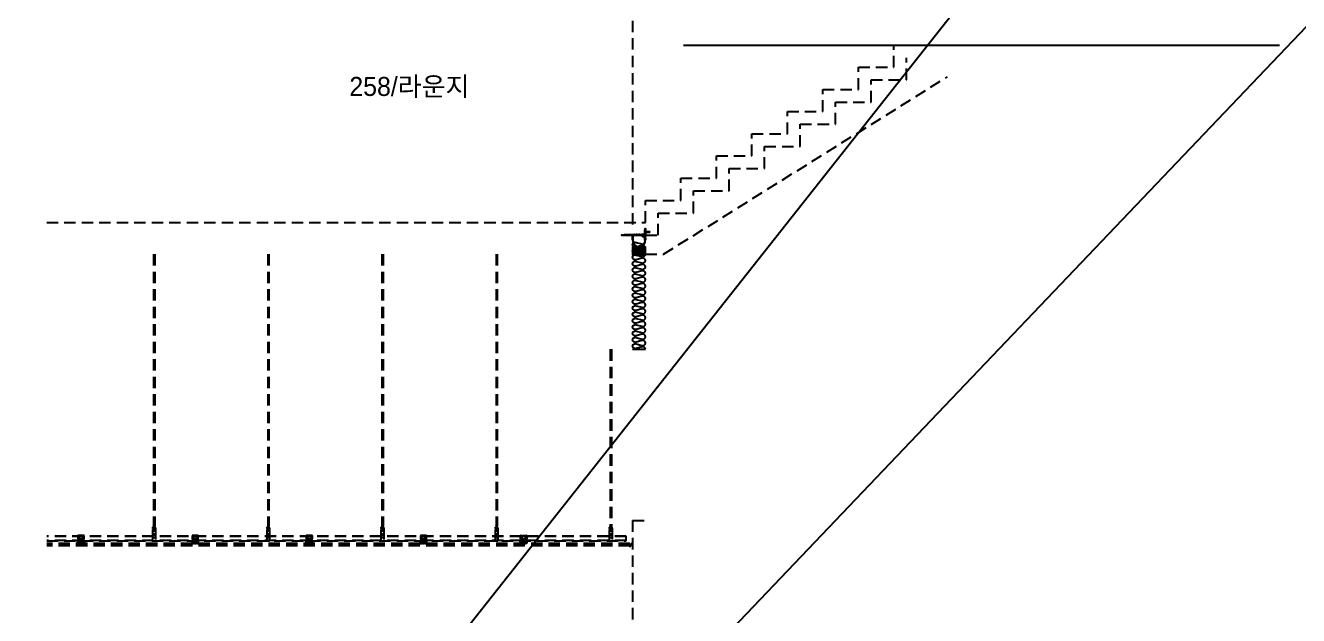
# Model space of a CAD drawing. Header units: millimetres. Extents: x -75040 to 92617, y -36837 to 48530.
# Drawn here: x -1487 to 8550, y 4250 to 8905 of the extents above; entities that cross this region are included whole.
import ezdxf
from ezdxf.enums import TextEntityAlignment as Align

# ---------------------------------------------------------------- set-up
doc = ezdxf.new("R2010")
doc.units = ezdxf.units.MM
doc.header["$LTSCALE"] = 60
doc.linetypes.add('HID', pattern=[2.3, 1.5, -0.8])
doc.linetypes.add('HIDDEN', pattern=[2, 1, -1])
doc.layers.add('#체크사항0208', color=20, linetype='Continuous', plot=False)
doc.layers.add('NOPLOT-TEXT', color=11, linetype='Continuous', plot=False)
for name, color, linetype in [('A-ELE-6', 6, 'Continuous'), ('A-ETC', 7, 'Continuous'), ('A-FIN', 6, 'Continuous'), ('A-HAT-MATL', 8, 'Continuous'), ('SYMB', 7, 'Continuous'), ('인테리어', 253, 'HIDDEN')]:
    doc.layers.add(name, color=color, linetype=linetype)
doc.styles.add('Gtx', font='')
doc.styles.get('Gtx').set_extended_font_data('Dotum')

# ---------------------------------------------------------------- blocks, each defined once
blk = doc.blocks.new('MAJ')
at = {"layer": 'SYMB', "color": 8}
for p, q in [((8, 0), (0, 0)), ((2, -3), (0, 0)), ((4, -1), (4, 0)), ((4, -1), (4, 0)), ((6, -3), (8, 0)), ((2, -3), (2, -38)), ((2, -3), (6, -3)), ((2, -4), (4, -3)), ((2, -4), (2, -4)), ((2, -7), (6, -4)), ((2, -7), (2, -7)), ((2, -9), (6, -7)), ((2, -9), (2, -9)), ((2, -12), (6, -9)), ((2, -14), (6, -12)), ((2, -12), (2, -12)), ((2, -14), (2, -14)), ((2, -17), (6, -14)), ((2, -17), (2, -17)), ((2, -19), (6, -17)), ((2, -19), (2, -19)), ((2, -22), (6, -19)), ((2, -22), (2, -22)), ((2, -24), (6, -22)), ((2, -24), (2, -24)), ((2, -27), (6, -24)), ((2, -29), (6, -27)), ((2, -27), (2, -27)), ((2, -32), (6, -29)), ((2, -29), (2, -29)), ((2, -34), (6, -32)), ((2, -32), (2, -32)), ((2, -34), (2, -34)), ((2, -37), (6, -34)), ((2, -37), (2, -37)), ((2, -38), (4, -40)), ((3, -39), (6, -37)), ((4, -1), (4, -1)), ((4, -40), (6, -38)), ((6, -3), (6, -38)), ((6, -4), (6, -4)), ((6, -7), (6, -7)), ((6, -9), (6, -9)), ((6, -12), (6, -12)), ((6, -14), (6, -14)), ((6, -17), (6, -17)), ((6, -19), (6, -19)), ((6, -22), (6, -22)), ((6, -24), (6, -24)), ((6, -27), (6, -27)), ((6, -29), (6, -29)), ((6, -32), (6, -32)), ((6, -34), (6, -34)), ((6, -37), (6, -37))]:
    blk.add_line(p, q, dxfattribs=at)
blk = doc.blocks.new('EJ-1')
at = {"layer": 'A-ETC'}
h = blk.add_hatch(dxfattribs=at)
h.set_pattern_fill('ANSI37', color=1, scale=40, style=0)
h.set_pattern_definition([(45, (55694.5753, 2117.911), (-3.5355339, 3.5355339), []), (135, (55694.5753, 2117.911), (-3.5355339, -3.5355339), [])])
h.paths.add_polyline_path([(100, -154), (100, -94), (0, -94), (0, -154)])
at = {"layer": 'A-ETC', "color": 4}
for p, q in [((0, -39), (0, -7)), ((0, -7), (3, -14)), ((1, -39), (0, -39)), ((1, -16), (2, -16)), ((1, -37), (1, -16)), ((2, -37), (2, -16)), ((3, -39), (2, -39)), ((3, -39), (3, -14)), ((100, -7), (97, -14)), ((97, -39), (97, -14)), ((97, -39), (98, -39)), ((98, -17), (100, -14)), ((98, -37), (98, -16)), ((99, -16), (98, -16)), ((99, -37), (99, -16)), ((99, -39), (100, -39)), ((100, -39), (100, -7)), ((100, -23), (100, -37))]:
    blk.add_line(p, q, dxfattribs=at)
at = {"layer": 'A-ETC', "color": 7, "lineweight": -3}
blk.add_lwpolyline([(11, 4, 0.414214), (10, 4), (10, 4), (9, 4, 0.414214), (9, 4), (8, 4), (8, 4, 0.414214), (7, 4), (7, 4), (6, 4, 0.414214), (6, 4), (5, 4), (5, 4, 0.414214), (4, 4), (4, 4), (3, 4, 0.414214), (3, 4), (2, 4), (2, 4, 0.414214), (1, 4), (1, 4), (0, 4, 0.414214), (0, 4), (-1, 4), (-1, 4, 0.414214), (-2, 4), (-2, 4), (-3, 4, 0.414214), (-3, 4), (-4, 4), (-4, 4, 0.414214), (-5, 4), (-5, 4), (-6, 4, 0.414214), (-6, 4), (-7, 4), (-7, 4, 0.414214), (-8, 4), (-8, 4), (-9, 4, 0.414214), (-9, 4), (-10, 4), (-10, 4, 0.414214), (-11, 4), (-11, 4), (-12, 4, 0.414214), (-12, 4), (-13, 4), (-13, 4, 0.414214), (-14, 4), (-14, 4), (-15, 4, 0.414214), (-15, 4), (-16, 4), (-16, 4, 0.414214), (-17, 4), (-17, 4), (-18, 4, 0.414214), (-18, 4), (-19, 4), (-19, 4, 0.414214), (-20, 4), (-20, 4), (-21, 4, 0.414214), (-21, 4), (-22, 4), (-22, 4, 0.414214), (-23, 4), (-23, 4), (-24, 4, 0.414214), (-24, 4), (-25, 4), (-25, 4, 0.414214), (-26, 4), (-26, 4), (-27, 4, 0.414214), (-27, 4), (-28, 4), (-28, 4, 0.414214), (-29, 4), (-29, 4), (-30, 4, 0.414214), (-30, 4), (-31, 4), (-31, 4, 0.414214), (-32, 4), (-32, 4), (-33, 4, 0.414214), (-33, 4), (-34, 4), (-34, 4, 0.414214), (-35, 4), (-35, 4), (-36, 4, 0.414214), (-36, 4), (-37, 4), (-37, 4, 0.414214), (-38, 4), (-38, 4), (-39, 4, 0.414214), (-39, 4), (-40, 4), (-40, 4, 0.414214), (-41, 4), (-41, 3), (-42, 4, 0.414214), (-42, 4), (-43, 3), (-43, 4, 0.414214), (-44, 4), (-44, 3), (-45, 4, 0.414214), (-45, 4), (-46, 3), (-46, 4, 0.414214), (-47, 4), (-47, 3), (-48, 4, 0.414214), (-48, 4), (-49, 3), (-49, 4, 0.414214), (-50, 4), (-50, 3), (-51, 4, 0.414214), (-51, 4), (-52, 3), (-52, 4, 0.414214), (-53, 4), (-53, 3), (-54, 4, 0.414214), (-54, 4), (-55, 3), (-55, 4, 0.414214), (-56, 4), (-56, 3), (-57, 4, 0.414214), (-57, 4), (-58, 3), (-58, 4, 0.414214), (-59, 4), (-59, 3), (-60, 4, 0.414214), (-60, 4), (-61, 3), (-61, 4, 0.414214), (-62, 4), (-62, 3), (-63, 4, 0.414214), (-63, 4), (-64, 3), (-64, 4, 0.414214), (-65, 4), (-65, 3), (-66, 4, 0.414214), (-66, 4), (-67, 3), (-88, 1, 0.980427), (-88, 0), (83, 0, -0.636366), (84, -2, 4.716513), (87, 0, -0.425308), (87, 0), (87, 4, 0.416522), (87, 5), (86, 5), (86, 5, 0.414214), (85, 5), (85, 5), (84, 5, 0.414214), (84, 5), (83, 5), (83, 5, 0.414214), (82, 5), (82, 5), (81, 5, 0.414214), (81, 5), (80, 5), (80, 5, 0.414214), (79, 5), (79, 5), (78, 5, 0.414214), (78, 5), (77, 5), (77, 5, 0.414214), (76, 5), (76, 5), (75, 5, 0.414214), (75, 5), (74, 5), (74, 5, 0.414214), (73, 5), (73, 4), (72, 5, 0.414214), (72, 5), (71, 4), (71, 5, 0.414214), (70, 5), (70, 4), (69, 5, 0.414214), (69, 5), (68, 4), (68, 5, 0.414214), (67, 5), (67, 4), (66, 5, 0.414214), (66, 5), (65, 4), (65, 5, 0.414214), (64, 5), (64, 4), (63, 5, 0.414214), (63, 5), (62, 4), (62, 5, 0.414214), (61, 5), (61, 4), (60, 5, 0.414214), (60, 5), (59, 4), (59, 5, 0.414214), (58, 5), (58, 4), (57, 5, 0.414214), (57, 5), (56, 4), (56, 5, 0.414214), (55, 5), (55, 4), (54, 5, 0.414214), (54, 5), (53, 4), (53, 5, 0.414214), (52, 5), (52, 4), (51, 5, 0.414214), (51, 5), (50, 4), (50, 5, 0.414214), (49, 5), (49, 4), (48, 5, 0.414214), (48, 5), (47, 4), (47, 5, 0.414214), (46, 5), (46, 4), (45, 5, 0.414214), (45, 5), (44, 4), (44, 5, 0.414214), (43, 5), (43, 4), (42, 5, 0.414214), (42, 5), (41, 4), (41, 5, 0.414214), (40, 5), (40, 4), (39, 5, 0.414214), (39, 5), (38, 4), (38, 5, 0.414214), (37, 5), (37, 4), (36, 5, 0.414214), (36, 5), (35, 4), (35, 5, 0.414214), (34, 5), (34, 4), (33, 5, 0.414214), (33, 5), (32, 4), (32, 5, 0.414214), (31, 5), (31, 4), (30, 5, 0.414214), (30, 5), (29, 4), (29, 5, 0.414214), (28, 5), (28, 4), (27, 5, 0.414214), (27, 5), (26, 4), (26, 5, 0.414214), (25, 5), (25, 4), (24, 5, 0.414214), (24, 5), (23, 4), (23, 5, 0.414214), (22, 5), (22, 4), (21, 5, 0.414214), (21, 5), (20, 4), (20, 5, 0.414214), (19, 5), (19, 4), (18, 5, 0.414214), (18, 5), (17, 4), (17, 5, 0.414214), (16, 5), (16, 4), (15, 5, 0.414214), (15, 5), (14, 4), (14, 5, 0.414214), (13, 5), (13, 4), (12, 5, 0.414214), (12, 5), (11, 4)], format="xyb", close=True, dxfattribs=at)
at = {"layer": 'A-ETC', "color": 7}
blk.add_lwpolyline([(100, 53), (100, 0, 0.414214), (98, -2), (98, -5, -1.043094), (77, -4, -0.306526), (77, -4), (83, -2, -0.679013), (83, -3, 3.305036), (88, 0, -0.378643), (88, 0), (88, 4), (97, 4), (97, 26), (98, 27), (97, 27), (97, 37), (99, 53, -0.956504), (100, 53)], format="xyb", dxfattribs=at)
at = {"layer": 'A-ETC', "color": 1}
blk.add_lwpolyline([(100, -154), (100, -94), (0, -94), (0, -154), (100, -154)], dxfattribs=at)
at = {"layer": 'A-ETC', "color": 4}
for radius, start, end in [(49.2, 174.3019, 5.6981), (48.3, 174.0958, 5.9042)]:
    blk.add_arc((50, -42), radius, start, end, dxfattribs=at)
at = {"layer": 'A-ETC', "color": 7, "rotation": 90}
blk.add_blockref('MAJ', (97, 23), dxfattribs=at)

msp = doc.modelspace()

# ---------------------------------------------------------------- linework, layer by layer
at = {"layer": '#체크사항0208'}
msp.add_lwpolyline([(14319.1, 14886.8), (-8188.8, -8731.3), (11032.7, 15595.5)], dxfattribs=at)
at = {"layer": 'A-ELE-6', "linetype": 'HID'}
for p, q in [((3543, 7100), (5783, 8500)), ((3400, 7250), (3500, 7250)), ((3400, 7100), (3543, 7100))]:
    msp.add_line(p, q, dxfattribs=at)
for points in [[(3400, 7350), (3400, 7525), (3680, 7525), (3680, 7700), (3960, 7700), (3960, 7875), (4240, 7875), (4240, 8050), (4520, 8050), (4520, 8225), (4800, 8225), (4800, 8400), (5080, 8400), (5080.5, 8575), (5360, 8575), (5360, 8750)], [(3500, 7250), (3500, 7425), (3780, 7425), (3780, 7600), (4060, 7600), (4060, 7775), (4340, 7775), (4340, 7950), (4620, 7950), (4620, 8125), (4900, 8125), (4900, 8300), (5179.7, 8300), (5180.2, 8475), (5460, 8475), (5460, 8650)]]:
    msp.add_lwpolyline(points, dxfattribs=at)
at = {"layer": 'A-FIN'}
for p, q in [((3700, 8750), (8400, 8750)), ((3350, 6350), (3400, 6350))]:
    msp.add_line(p, q, dxfattribs=at)
at = {"layer": 'A-HAT-MATL'}
msp.add_line((3300, 6350), (3400, 6350), dxfattribs=at)
msp.add_lwpolyline([(3400, 6350, 0.5248557), (3372.9, 6368.7), (3327.1, 6356.3, -1.4491979), (3327.1, 6393.7), (3372.9, 6381.3, 0.5248557), (3400, 6400, 0.5248557), (3372.9, 6418.7), (3327.1, 6406.3, -1.4491979), (3327.1, 6443.7), (3372.9, 6431.3, 0.5248557), (3400, 6450, 0.5248557), (3372.9, 6468.7), (3327.1, 6456.3, -1.4491979), (3327.1, 6493.7), (3372.9, 6481.3, 0.5248557), (3400, 6500, 0.5248557), (3372.9, 6518.7), (3327.1, 6506.3, -1.4491979), (3327.1, 6543.7), (3372.9, 6531.3, 0.5248557), (3400, 6550, 0.5248557), (3372.9, 6568.7), (3327.1, 6556.3, -1.4491979), (3327.1, 6593.7), (3372.9, 6581.3, 0.5248557), (3400, 6600, 0.5248557), (3372.9, 6618.7), (3327.1, 6606.3, -1.4491979), (3327.1, 6643.7), (3372.9, 6631.3, 0.5248557), (3400, 6650, 0.5248557), (3372.9, 6668.7), (3327.1, 6656.3, -1.4491979), (3327.1, 6693.7), (3372.9, 6681.3, 0.5248557), (3400, 6700, 0.5248557), (3372.9, 6718.7), (3327.1, 6706.3, -1.4491979), (3327.1, 6743.7), (3372.9, 6731.3, 0.5248557), (3400, 6750, 0.5248557), (3372.9, 6768.7), (3327.1, 6756.3, -1.4491979), (3327.1, 6793.7), (3372.9, 6781.3, 0.5248557), (3400, 6800, 0.5248557), (3372.9, 6818.7), (3327.1, 6806.3, -1.4491979), (3327.1, 6843.7), (3372.9, 6831.3, 0.5248557), (3400, 6850, 0.5248557), (3372.9, 6868.7), (3327.1, 6856.3, -1.4491979), (3327.1, 6893.7), (3372.9, 6881.3, 0.5248557), (3400, 6900, 0.5248557), (3372.9, 6918.7), (3327.1, 6906.3, -1.4491979), (3327.1, 6943.7), (3372.9, 6931.3, 0.5248557), (3400, 6950, 0.5248557), (3372.9, 6968.7), (3327.1, 6956.3, -1.4491979), (3327.1, 6993.7), (3372.9, 6981.3, 0.5248557), (3400, 7000, 0.5248557), (3372.9, 7018.7), (3327.1, 7006.3, -1.4491979), (3327.1, 7043.7), (3372.9, 7031.3, 0.5248557), (3400, 7050, 0.5248557), (3372.9, 7068.7), (3327.1, 7056.3, -1.4491979), (3327.1, 7093.7), (3372.9, 7081.3, 0.5248557), (3400, 7100, 0.5248557), (3372.9, 7118.7), (3327.1, 7106.3, -1.4491979), (3327.1, 7143.7), (3372.9, 7131.3, 0.5248557), (3400, 7150, 0.5248557), (3372.9, 7168.7), (3327.1, 7156.3, -1.4491979), (3327.1, 7193.7), (3372.9, 7181.3, 0.4563565), (3399.5, 7195.6)], format="xyb", dxfattribs=at)
at = {"layer": '인테리어', "linetype": 'HID'}
for p, q in [((3300, 11150), (3300, 7330)), ((-1320, 7350), (3400, 7350)), ((-477, 7100), (-477, 4958.7)), ((-468, 7100), (-468, 4960.5)), ((423, 7100), (423, 4958.7)), ((432, 7100), (432, 4960.5)), ((1323, 7100), (1323, 4958.7)), ((1332, 7100), (1332, 4960.5)), ((2223, 7100), (2223, 4958.7)), ((2232, 7100), (2232, 4960.5)), ((3123, 6350), (3123, 4958.7)), ((3132, 6350), (3132, 4960.5)), ((-482.5, 4941.3), (-482.5, 4947.5)), ((-482.5, 4931.3), (-482.5, 4937.5)), ((-465, 4948.4), (-480, 4948.4)), ((-480, 4930.4), (-477.5, 4930.4)), ((-477.7, 4957.5), (-466.8, 4959.7)), ((-477.7, 4957.5), (-477, 4958.7)), ((-477.7, 4955.5), (-466.8, 4957.7)), ((-477.7, 4957.5), (-477, 4956.7)), ((-477.7, 4955.5), (-477, 4956.7)), ((-477.7, 4953.5), (-466.8, 4955.6)), ((-477.7, 4955.5), (-477, 4954.6)), ((-477.7, 4953.5), (-477, 4954.6)), ((-477.7, 4951.4), (-466.8, 4953.6)), ((-477.7, 4953.5), (-477, 4952.6)), ((-477.7, 4951.4), (-477, 4952.6)), ((-477.7, 4949.4), (-466.8, 4951.6)), ((-477.7, 4951.4), (-477, 4950.5)), ((-477.7, 4949.4), (-477, 4950.5)), ((-477.7, 4949.4), (-477, 4948.5)), ((-477.7, 4929), (-470.8, 4930.4)), ((-477.7, 4929), (-477, 4930.2)), ((-477.7, 4926.9), (-466.8, 4929.1)), ((-477.7, 4929), (-477, 4928.1)), ((-477.7, 4926.9), (-477, 4928.1)), ((-477.7, 4924.9), (-466.8, 4927.1)), ((-477.7, 4926.9), (-477, 4926.1)), ((-477.7, 4924.9), (-477, 4926.1)), ((-477.7, 4922.9), (-466.8, 4925)), ((-477.7, 4924.9), (-477, 4924)), ((-477.7, 4922.9), (-477, 4924)), ((-477.7, 4920.8), (-466.8, 4923)), ((-477.7, 4922.9), (-477, 4922)), ((-477.7, 4920.8), (-477, 4922)), ((-477.7, 4918.8), (-466.8, 4921)), ((-477.7, 4920.8), (-477, 4920)), ((-477.7, 4918.8), (-477, 4920)), ((-477.7, 4918.8), (-477, 4917.9)), ((-477.5, 4941.2), (-477.5, 4947.5)), ((-477.5, 4931.2), (-477.5, 4937.5)), ((-477.5, 4930.4), (-467.5, 4930.4)), ((-477.2, 4930.4), (-477, 4930.2)), ((-477, 4958.7), (-468, 4960.5)), ((-477, 4958.7), (-468, 4960.5)), ((-477, 4956.7), (-468, 4958.5)), ((-477, 4956.7), (-468, 4958.5)), ((-477, 4954.6), (-468, 4956.4)), ((-477, 4954.6), (-468, 4956.4)), ((-477, 4952.6), (-468, 4954.4)), ((-477, 4952.6), (-468, 4954.4)), ((-477, 4950.5), (-468, 4952.3)), ((-477, 4950.5), (-468, 4952.3)), ((-477, 4948.5), (-468, 4950.3)), ((-477, 4948.5), (-468, 4950.3)), ((-477, 4930.2), (-475.9, 4930.4)), ((-477, 4930.2), (-475.9, 4930.4)), ((-477, 4928.1), (-468, 4929.9)), ((-477, 4928.1), (-468, 4929.9)), ((-477, 4926.1), (-468, 4927.9)), ((-477, 4926.1), (-468, 4927.9)), ((-477, 4924), (-468, 4925.8)), ((-477, 4924), (-468, 4925.8)), ((-477, 4922), (-468, 4923.8)), ((-477, 4922), (-468, 4923.8)), ((-477, 4920), (-468, 4921.8)), ((-477, 4920), (-468, 4921.8)), ((-477, 4917.9), (-468, 4919.7)), ((-477, 4917.9), (-468, 4919.7)), ((-472.5, 4948.4), (-466.8, 4949.5)), ((-468, 4960.5), (-466.8, 4959.7)), ((-468, 4958.5), (-466.8, 4959.7)), ((-468, 4958.5), (-466.8, 4957.7)), ((-468, 4956.4), (-466.8, 4957.7)), ((-468, 4956.4), (-466.8, 4955.6)), ((-468, 4954.4), (-466.8, 4955.6)), ((-468, 4954.4), (-466.8, 4953.6)), ((-468, 4952.3), (-466.8, 4953.6)), ((-468, 4952.3), (-466.8, 4951.6)), ((-468, 4950.3), (-466.8, 4951.6)), ((-468, 4950.3), (-466.8, 4949.5)), ((-468, 4929.9), (-467.5, 4930.4)), ((-468, 4929.9), (-466.8, 4929.1)), ((-468, 4927.9), (-466.8, 4929.1)), ((-468, 4927.9), (-466.8, 4927.1)), ((-468, 4925.8), (-466.8, 4927.1)), ((-468, 4925.8), (-466.8, 4925)), ((-468, 4923.8), (-466.8, 4925)), ((-468, 4923.8), (-466.8, 4923)), ((-468, 4921.8), (-466.8, 4923)), ((-468, 4921.8), (-466.8, 4921)), ((-468, 4919.7), (-466.8, 4921)), ((-468, 4919.7), (-468, 4917.9)), ((-467.9, 4948.4), (-466.8, 4949.5)), ((-467.5, 4941.2), (-467.5, 4947.5)), ((-467.5, 4931.2), (-467.5, 4937.5)), ((-467.5, 4930.4), (-465, 4930.4)), ((-462.5, 4941.3), (-462.5, 4947.5)), ((-462.5, 4931.3), (-462.5, 4937.5)), ((417.5, 4941.3), (417.5, 4947.5)), ((417.5, 4931.3), (417.5, 4937.5)), ((435, 4948.4), (420, 4948.4)), ((420, 4930.4), (422.5, 4930.4)), ((422.3, 4957.5), (433.2, 4959.7)), ((422.3, 4957.5), (423, 4958.7)), ((422.3, 4955.5), (433.2, 4957.7)), ((422.3, 4957.5), (423, 4956.7)), ((422.3, 4955.5), (423, 4956.7)), ((422.3, 4953.5), (433.2, 4955.6)), ((422.3, 4955.5), (423, 4954.6)), ((422.3, 4953.5), (423, 4954.6)), ((422.3, 4951.4), (433.2, 4953.6)), ((422.3, 4953.5), (423, 4952.6)), ((422.3, 4951.4), (423, 4952.6)), ((422.3, 4949.4), (433.2, 4951.6)), ((422.3, 4951.4), (423, 4950.5)), ((422.3, 4949.4), (423, 4950.5)), ((422.3, 4949.4), (423, 4948.5)), ((422.3, 4929), (429.2, 4930.4)), ((422.3, 4929), (423, 4930.2)), ((422.3, 4926.9), (433.2, 4929.1)), ((422.3, 4929), (423, 4928.1)), ((422.3, 4926.9), (423, 4928.1)), ((422.3, 4924.9), (433.2, 4927.1)), ((422.3, 4926.9), (423, 4926.1)), ((422.3, 4924.9), (423, 4926.1)), ((422.3, 4922.9), (433.2, 4925)), ((422.3, 4924.9), (423, 4924)), ((422.3, 4922.9), (423, 4924)), ((422.3, 4920.8), (433.2, 4923)), ((422.3, 4922.9), (423, 4922)), ((422.3, 4920.8), (423, 4922)), ((422.3, 4918.8), (433.2, 4921)), ((422.3, 4920.8), (423, 4920)), ((422.3, 4918.8), (423, 4920)), ((422.3, 4918.8), (423, 4917.9)), ((422.5, 4941.2), (422.5, 4947.5)), ((422.5, 4931.2), (422.5, 4937.5)), ((422.5, 4930.4), (432.5, 4930.4)), ((422.8, 4930.4), (423, 4930.2)), ((423, 4958.7), (432, 4960.5)), ((423, 4958.7), (432, 4960.5)), ((423, 4956.7), (432, 4958.5)), ((423, 4956.7), (432, 4958.5)), ((423, 4954.6), (432, 4956.4)), ((423, 4954.6), (432, 4956.4)), ((423, 4952.6), (432, 4954.4)), ((423, 4952.6), (432, 4954.4)), ((423, 4950.5), (432, 4952.3)), ((423, 4950.5), (432, 4952.3)), ((423, 4948.5), (432, 4950.3)), ((423, 4948.5), (432, 4950.3)), ((423, 4930.2), (424.1, 4930.4)), ((423, 4930.2), (424.1, 4930.4)), ((423, 4928.1), (432, 4929.9)), ((423, 4928.1), (432, 4929.9)), ((423, 4926.1), (432, 4927.9)), ((423, 4926.1), (432, 4927.9)), ((423, 4924), (432, 4925.8)), ((423, 4924), (432, 4925.8)), ((423, 4922), (432, 4923.8)), ((423, 4922), (432, 4923.8)), ((423, 4920), (432, 4921.8)), ((423, 4920), (432, 4921.8)), ((423, 4917.9), (432, 4919.7)), ((423, 4917.9), (432, 4919.7)), ((427.5, 4948.4), (433.2, 4949.5)), ((432, 4960.5), (433.2, 4959.7)), ((432, 4958.5), (433.2, 4959.7)), ((432, 4958.5), (433.2, 4957.7)), ((432, 4956.4), (433.2, 4957.7)), ((432, 4956.4), (433.2, 4955.6)), ((432, 4954.4), (433.2, 4955.6)), ((432, 4954.4), (433.2, 4953.6)), ((432, 4952.3), (433.2, 4953.6)), ((432, 4952.3), (433.2, 4951.6)), ((432, 4950.3), (433.2, 4951.6)), ((432, 4950.3), (433.2, 4949.5)), ((432, 4929.9), (432.5, 4930.4)), ((432, 4929.9), (433.2, 4929.1)), ((432, 4927.9), (433.2, 4929.1)), ((432, 4927.9), (433.2, 4927.1)), ((432, 4925.8), (433.2, 4927.1)), ((432, 4925.8), (433.2, 4925)), ((432, 4923.8), (433.2, 4925)), ((432, 4923.8), (433.2, 4923)), ((432, 4921.8), (433.2, 4923)), ((432, 4921.8), (433.2, 4921)), ((432, 4919.7), (433.2, 4921)), ((432, 4919.7), (432, 4917.9)), ((432.1, 4948.4), (433.2, 4949.5)), ((432.5, 4941.2), (432.5, 4947.5)), ((432.5, 4931.2), (432.5, 4937.5)), ((432.5, 4930.4), (435, 4930.4)), ((437.5, 4941.3), (437.5, 4947.5)), ((437.5, 4931.3), (437.5, 4937.5)), ((1317.5, 4941.3), (1317.5, 4947.5)), ((1317.5, 4931.3), (1317.5, 4937.5)), ((1335, 4948.4), (1320, 4948.4)), ((1320, 4930.4), (1322.5, 4930.4)), ((1322.3, 4957.5), (1333.2, 4959.7)), ((1322.3, 4957.5), (1323, 4958.7)), ((1322.3, 4955.5), (1333.2, 4957.7)), ((1322.3, 4957.5), (1323, 4956.7)), ((1322.3, 4955.5), (1323, 4956.7)), ((1322.3, 4953.5), (1333.2, 4955.6)), ((1322.3, 4955.5), (1323, 4954.6)), ((1322.3, 4953.5), (1323, 4954.6)), ((1322.3, 4951.4), (1333.2, 4953.6)), ((1322.3, 4953.5), (1323, 4952.6)), ((1322.3, 4951.4), (1323, 4952.6)), ((1322.3, 4949.4), (1333.2, 4951.6)), ((1322.3, 4951.4), (1323, 4950.5)), ((1322.3, 4949.4), (1323, 4950.5)), ((1322.3, 4949.4), (1323, 4948.5)), ((1322.3, 4929), (1329.2, 4930.4)), ((1322.3, 4929), (1323, 4930.2)), ((1322.3, 4926.9), (1333.2, 4929.1)), ((1322.3, 4929), (1323, 4928.1)), ((1322.3, 4926.9), (1323, 4928.1)), ((1322.3, 4924.9), (1333.2, 4927.1)), ((1322.3, 4926.9), (1323, 4926.1)), ((1322.3, 4924.9), (1323, 4926.1)), ((1322.3, 4922.9), (1333.2, 4925)), ((1322.3, 4924.9), (1323, 4924)), ((1322.3, 4922.9), (1323, 4924)), ((1322.3, 4920.8), (1333.2, 4923)), ((1322.3, 4922.9), (1323, 4922)), ((1322.3, 4920.8), (1323, 4922)), ((1322.3, 4918.8), (1333.2, 4921)), ((1322.3, 4920.8), (1323, 4920)), ((1322.3, 4918.8), (1323, 4920)), ((1322.3, 4918.8), (1323, 4917.9)), ((1322.5, 4941.2), (1322.5, 4947.5)), ((1322.5, 4931.2), (1322.5, 4937.5)), ((1322.5, 4930.4), (1332.5, 4930.4)), ((1322.8, 4930.4), (1323, 4930.2)), ((1323, 4958.7), (1332, 4960.5)), ((1323, 4958.7), (1332, 4960.5)), ((1323, 4956.7), (1332, 4958.5)), ((1323, 4956.7), (1332, 4958.5)), ((1323, 4954.6), (1332, 4956.4)), ((1323, 4954.6), (1332, 4956.4)), ((1323, 4952.6), (1332, 4954.4)), ((1323, 4952.6), (1332, 4954.4)), ((1323, 4950.5), (1332, 4952.3)), ((1323, 4950.5), (1332, 4952.3)), ((1323, 4948.5), (1332, 4950.3)), ((1323, 4948.5), (1332, 4950.3)), ((1323, 4930.2), (1324.1, 4930.4)), ((1323, 4930.2), (1324.1, 4930.4)), ((1323, 4928.1), (1332, 4929.9)), ((1323, 4928.1), (1332, 4929.9)), ((1323, 4926.1), (1332, 4927.9)), ((1323, 4926.1), (1332, 4927.9)), ((1323, 4924), (1332, 4925.8)), ((1323, 4924), (1332, 4925.8)), ((1323, 4922), (1332, 4923.8)), ((1323, 4922), (1332, 4923.8)), ((1323, 4920), (1332, 4921.8)), ((1323, 4920), (1332, 4921.8)), ((1323, 4917.9), (1332, 4919.7)), ((1323, 4917.9), (1332, 4919.7)), ((1327.5, 4948.4), (1333.2, 4949.5)), ((1332, 4960.5), (1333.2, 4959.7)), ((1332, 4958.5), (1333.2, 4959.7)), ((1332, 4958.5), (1333.2, 4957.7)), ((1332, 4956.4), (1333.2, 4957.7)), ((1332, 4956.4), (1333.2, 4955.6)), ((1332, 4954.4), (1333.2, 4955.6)), ((1332, 4954.4), (1333.2, 4953.6)), ((1332, 4952.3), (1333.2, 4953.6)), ((1332, 4952.3), (1333.2, 4951.6)), ((1332, 4950.3), (1333.2, 4951.6)), ((1332, 4950.3), (1333.2, 4949.5)), ((1332, 4929.9), (1332.5, 4930.4)), ((1332, 4929.9), (1333.2, 4929.1)), ((1332, 4927.9), (1333.2, 4929.1)), ((1332, 4927.9), (1333.2, 4927.1)), ((1332, 4925.8), (1333.2, 4927.1)), ((1332, 4925.8), (1333.2, 4925)), ((1332, 4923.8), (1333.2, 4925)), ((1332, 4923.8), (1333.2, 4923)), ((1332, 4921.8), (1333.2, 4923)), ((1332, 4921.8), (1333.2, 4921)), ((1332, 4919.7), (1333.2, 4921)), ((1332, 4919.7), (1332, 4917.9)), ((1332.1, 4948.4), (1333.2, 4949.5)), ((1332.5, 4941.2), (1332.5, 4947.5)), ((1332.5, 4931.2), (1332.5, 4937.5)), ((1332.5, 4930.4), (1335, 4930.4)), ((1337.5, 4941.3), (1337.5, 4947.5)), ((1337.5, 4931.3), (1337.5, 4937.5)), ((2217.5, 4941.3), (2217.5, 4947.5)), ((2217.5, 4931.3), (2217.5, 4937.5)), ((2235, 4948.4), (2220, 4948.4)), ((2220, 4930.4), (2222.5, 4930.4)), ((2222.3, 4957.5), (2233.2, 4959.7)), ((2222.3, 4957.5), (2223, 4958.7)), ((2222.3, 4955.5), (2233.2, 4957.7)), ((2222.3, 4957.5), (2223, 4956.7)), ((2222.3, 4955.5), (2223, 4956.7)), ((2222.3, 4953.5), (2233.2, 4955.6)), ((2222.3, 4955.5), (2223, 4954.6)), ((2222.3, 4953.5), (2223, 4954.6)), ((2222.3, 4951.4), (2233.2, 4953.6)), ((2222.3, 4953.5), (2223, 4952.6)), ((2222.3, 4951.4), (2223, 4952.6)), ((2222.3, 4949.4), (2233.2, 4951.6)), ((2222.3, 4951.4), (2223, 4950.5)), ((2222.3, 4949.4), (2223, 4950.5)), ((2222.3, 4949.4), (2223, 4948.5)), ((2222.3, 4929), (2229.2, 4930.4)), ((2222.3, 4929), (2223, 4930.2)), ((2222.3, 4926.9), (2233.2, 4929.1)), ((2222.3, 4929), (2223, 4928.1)), ((2222.3, 4926.9), (2223, 4928.1)), ((2222.3, 4924.9), (2233.2, 4927.1)), ((2222.3, 4926.9), (2223, 4926.1)), ((2222.3, 4924.9), (2223, 4926.1)), ((2222.3, 4922.9), (2233.2, 4925)), ((2222.3, 4924.9), (2223, 4924)), ((2222.3, 4922.9), (2223, 4924)), ((2222.3, 4920.8), (2233.2, 4923)), ((2222.3, 4922.9), (2223, 4922)), ((2222.3, 4920.8), (2223, 4922)), ((2222.3, 4918.8), (2233.2, 4921)), ((2222.3, 4920.8), (2223, 4920)), ((2222.3, 4918.8), (2223, 4920)), ((2222.3, 4918.8), (2223, 4917.9)), ((2222.5, 4941.2), (2222.5, 4947.5)), ((2222.5, 4931.2), (2222.5, 4937.5)), ((2222.5, 4930.4), (2232.5, 4930.4)), ((2222.8, 4930.4), (2223, 4930.2)), ((2223, 4958.7), (2232, 4960.5)), ((2223, 4958.7), (2232, 4960.5)), ((2223, 4956.7), (2232, 4958.5)), ((2223, 4956.7), (2232, 4958.5)), ((2223, 4954.6), (2232, 4956.4)), ((2223, 4954.6), (2232, 4956.4)), ((2223, 4952.6), (2232, 4954.4)), ((2223, 4952.6), (2232, 4954.4)), ((2223, 4950.5), (2232, 4952.3)), ((2223, 4950.5), (2232, 4952.3)), ((2223, 4948.5), (2232, 4950.3)), ((2223, 4948.5), (2232, 4950.3)), ((2223, 4930.2), (2224.1, 4930.4)), ((2223, 4930.2), (2224.1, 4930.4)), ((2223, 4928.1), (2232, 4929.9)), ((2223, 4928.1), (2232, 4929.9)), ((2223, 4926.1), (2232, 4927.9)), ((2223, 4926.1), (2232, 4927.9)), ((2223, 4924), (2232, 4925.8)), ((2223, 4924), (2232, 4925.8)), ((2223, 4922), (2232, 4923.8)), ((2223, 4922), (2232, 4923.8)), ((2223, 4920), (2232, 4921.8)), ((2223, 4920), (2232, 4921.8)), ((2223, 4917.9), (2232, 4919.7)), ((2223, 4917.9), (2232, 4919.7)), ((2227.5, 4948.4), (2233.2, 4949.5)), ((2232, 4960.5), (2233.2, 4959.7)), ((2232, 4958.5), (2233.2, 4959.7)), ((2232, 4958.5), (2233.2, 4957.7)), ((2232, 4956.4), (2233.2, 4957.7)), ((2232, 4956.4), (2233.2, 4955.6)), ((2232, 4954.4), (2233.2, 4955.6)), ((2232, 4954.4), (2233.2, 4953.6)), ((2232, 4952.3), (2233.2, 4953.6)), ((2232, 4952.3), (2233.2, 4951.6)), ((2232, 4950.3), (2233.2, 4951.6)), ((2232, 4950.3), (2233.2, 4949.5)), ((2232, 4929.9), (2232.5, 4930.4)), ((2232, 4929.9), (2233.2, 4929.1)), ((2232, 4927.9), (2233.2, 4929.1)), ((2232, 4927.9), (2233.2, 4927.1)), ((2232, 4925.8), (2233.2, 4927.1)), ((2232, 4925.8), (2233.2, 4925)), ((2232, 4923.8), (2233.2, 4925)), ((2232, 4923.8), (2233.2, 4923)), ((2232, 4921.8), (2233.2, 4923)), ((2232, 4921.8), (2233.2, 4921)), ((2232, 4919.7), (2233.2, 4921)), ((2232, 4919.7), (2232, 4917.9)), ((2232.1, 4948.4), (2233.2, 4949.5)), ((2232.5, 4941.2), (2232.5, 4947.5)), ((2232.5, 4931.2), (2232.5, 4937.5)), ((2232.5, 4930.4), (2235, 4930.4)), ((2237.5, 4941.3), (2237.5, 4947.5)), ((2237.5, 4931.3), (2237.5, 4937.5)), ((3117.5, 4941.3), (3117.5, 4947.5)), ((3117.5, 4931.3), (3117.5, 4937.5)), ((3135, 4948.4), (3120, 4948.4)), ((3120, 4930.4), (3122.5, 4930.4)), ((3122.3, 4957.5), (3133.2, 4959.7)), ((3122.3, 4957.5), (3123, 4958.7)), ((3122.3, 4955.5), (3133.2, 4957.7)), ((3122.3, 4957.5), (3123, 4956.7)), ((3122.3, 4955.5), (3123, 4956.7)), ((3122.3, 4953.5), (3133.2, 4955.6)), ((3122.3, 4955.5), (3123, 4954.6)), ((3122.3, 4953.5), (3123, 4954.6)), ((3122.3, 4951.4), (3133.2, 4953.6)), ((3122.3, 4953.5), (3123, 4952.6)), ((3122.3, 4951.4), (3123, 4952.6)), ((3122.3, 4949.4), (3133.2, 4951.6)), ((3122.3, 4951.4), (3123, 4950.5)), ((3122.3, 4949.4), (3123, 4950.5)), ((3122.3, 4949.4), (3123, 4948.5)), ((3122.3, 4929), (3129.2, 4930.4)), ((3122.3, 4929), (3123, 4930.2)), ((3122.3, 4926.9), (3133.2, 4929.1)), ((3122.3, 4929), (3123, 4928.1)), ((3122.3, 4926.9), (3123, 4928.1)), ((3122.3, 4924.9), (3133.2, 4927.1)), ((3122.3, 4926.9), (3123, 4926.1)), ((3122.3, 4924.9), (3123, 4926.1)), ((3122.3, 4922.9), (3133.2, 4925)), ((3122.3, 4924.9), (3123, 4924)), ((3122.3, 4922.9), (3123, 4924)), ((3122.3, 4920.8), (3133.2, 4923)), ((3122.3, 4922.9), (3123, 4922)), ((3122.3, 4920.8), (3123, 4922)), ((3122.3, 4918.8), (3133.2, 4921)), ((3122.3, 4920.8), (3123, 4920)), ((3122.3, 4918.8), (3123, 4920)), ((3122.3, 4918.8), (3123, 4917.9)), ((3122.5, 4941.2), (3122.5, 4947.5)), ((3122.5, 4931.2), (3122.5, 4937.5)), ((3122.5, 4930.4), (3132.5, 4930.4)), ((3122.8, 4930.4), (3123, 4930.2)), ((3123, 4958.7), (3132, 4960.5)), ((3123, 4958.7), (3132, 4960.5)), ((3123, 4956.7), (3132, 4958.5)), ((3123, 4956.7), (3132, 4958.5)), ((3123, 4954.6), (3132, 4956.4)), ((3123, 4954.6), (3132, 4956.4)), ((3123, 4952.6), (3132, 4954.4)), ((3123, 4952.6), (3132, 4954.4)), ((3123, 4950.5), (3132, 4952.3)), ((3123, 4950.5), (3132, 4952.3)), ((3123, 4948.5), (3132, 4950.3)), ((3123, 4948.5), (3132, 4950.3)), ((3123, 4930.2), (3124.1, 4930.4)), ((3123, 4930.2), (3124.1, 4930.4)), ((3123, 4928.1), (3132, 4929.9)), ((3123, 4928.1), (3132, 4929.9)), ((3123, 4926.1), (3132, 4927.9)), ((3123, 4926.1), (3132, 4927.9)), ((3123, 4924), (3132, 4925.8)), ((3123, 4924), (3132, 4925.8)), ((3123, 4922), (3132, 4923.8)), ((3123, 4922), (3132, 4923.8)), ((3123, 4920), (3132, 4921.8)), ((3123, 4920), (3132, 4921.8)), ((3123, 4917.9), (3132, 4919.7)), ((3123, 4917.9), (3132, 4919.7)), ((3127.5, 4948.4), (3133.2, 4949.5)), ((3132, 4960.5), (3133.2, 4959.7)), ((3132, 4958.5), (3133.2, 4959.7)), ((3132, 4958.5), (3133.2, 4957.7)), ((3132, 4956.4), (3133.2, 4957.7)), ((3132, 4956.4), (3133.2, 4955.6)), ((3132, 4954.4), (3133.2, 4955.6)), ((3132, 4954.4), (3133.2, 4953.6)), ((3132, 4952.3), (3133.2, 4953.6)), ((3132, 4952.3), (3133.2, 4951.6)), ((3132, 4950.3), (3133.2, 4951.6)), ((3132, 4950.3), (3133.2, 4949.5)), ((3132, 4929.9), (3132.5, 4930.4)), ((3132, 4929.9), (3133.2, 4929.1)), ((3132, 4927.9), (3133.2, 4929.1)), ((3132, 4927.9), (3133.2, 4927.1)), ((3132, 4925.8), (3133.2, 4927.1)), ((3132, 4925.8), (3133.2, 4925)), ((3132, 4923.8), (3133.2, 4925)), ((3132, 4923.8), (3133.2, 4923)), ((3132, 4921.8), (3133.2, 4923)), ((3132, 4921.8), (3133.2, 4921)), ((3132, 4919.7), (3133.2, 4921)), ((3132, 4919.7), (3132, 4917.9)), ((3132.1, 4948.4), (3133.2, 4949.5)), ((3132.5, 4941.2), (3132.5, 4947.5)), ((3132.5, 4931.2), (3132.5, 4937.5)), ((3132.5, 4930.4), (3135, 4930.4)), ((3137.5, 4941.3), (3137.5, 4947.5)), ((3137.5, 4931.3), (3137.5, 4937.5)), ((3300, 5000), (3300, 0)), ((3300, 5000), (3400, 5000)), ((3248.9, 4875, 0), (-1320, 4875, 0)), ((3248.9, 4873, 0), (-1320, 4873, 0)), ((3248.9, 4841, 0), (-1320, 4841, 0)), ((-1320, 4839, 0), (3248.9, 4839, 0)), ((3278.9, 4819), (-1320, 4819, 0)), ((-1069.2, 4875), (-1069.2, 4841)), ((-1069.2, 4875), (-1029.2, 4875)), ((-1069.2, 4841), (-1065.2, 4839)), ((-1033.2, 4839), (-1065.2, 4839)), ((-1065.1, 4834.5), (-1049.2, 4864.3)), ((-1065.1, 4834.5), (-1033.2, 4834.5)), ((-1033.2, 4834.5), (-1049.2, 4864.3)), ((-1029.2, 4841), (-1033.2, 4839)), ((-1029.2, 4875), (-1029.2, 4841)), ((-477, 4917.9), (-468, 4917.9)), ((-169.2, 4875), (-169.2, 4841)), ((-169.2, 4875), (-129.2, 4875)), ((-169.2, 4841), (-165.2, 4839)), ((-133.2, 4839), (-165.2, 4839)), ((-165.1, 4834.5), (-149.2, 4864.3)), ((-165.1, 4834.5), (-133.2, 4834.5)), ((-133.2, 4834.5), (-149.2, 4864.3)), ((-129.2, 4841), (-133.2, 4839)), ((-129.2, 4875), (-129.2, 4841)), ((423, 4917.9), (432, 4917.9)), ((730.8, 4875), (730.8, 4841)), ((730.8, 4875), (770.8, 4875)), ((730.8, 4841), (734.8, 4839)), ((766.8, 4839), (734.8, 4839)), ((734.9, 4834.5), (750.8, 4864.3)), ((734.9, 4834.5), (766.8, 4834.5)), ((766.8, 4834.5), (750.8, 4864.3)), ((770.8, 4841), (766.8, 4839)), ((770.8, 4875), (770.8, 4841)), ((1323, 4917.9), (1332, 4917.9)), ((1630.8, 4875), (1630.8, 4841)), ((1630.8, 4875), (1670.8, 4875)), ((1630.8, 4841), (1634.8, 4839)), ((1666.8, 4839), (1634.8, 4839)), ((1634.9, 4834.5), (1650.8, 4864.3)), ((1634.9, 4834.5), (1666.8, 4834.5)), ((1666.8, 4834.5), (1650.8, 4864.3)), ((1670.8, 4841), (1666.8, 4839)), ((1670.8, 4875), (1670.8, 4841)), ((2223, 4917.9), (2232, 4917.9)), ((2421.3, 4875, 0), (2421.3, 4841, 0)), ((2461.3, 4875, 0), (2421.3, 4875, 0)), ((2421.3, 4841, 0), (2425.3, 4839, 0)), ((2425.3, 4839, 0), (2457.3, 4839, 0)), ((2425.4, 4834.5, 0), (2441.4, 4864.3, 0)), ((2457.3, 4834.5, 0), (2425.4, 4834.5, 0)), ((2457.3, 4834.5, 0), (2441.4, 4864.3, 0)), ((2461.3, 4841, 0), (2457.3, 4839, 0)), ((2461.3, 4875, 0), (2461.3, 4841, 0)), ((3123, 4917.9), (3132, 4917.9)), ((3248.9, 4839), (3248.9, 4875)), ((3278.9, 4800, 0), (3278.9, 4819, 0)), ((3298, 4823.5, 0), (3298, 4819.7, 0)), ((3298, 4823.5), (3298, 4819.7)), ((3304.7, 4821.6, 0), (3298, 4822.9, 0)), ((3304.7, 4821.6), (3298, 4822.9)), ((3304.7, 4821.6, 0), (3298, 4820.3, 0)), ((3304.7, 4821.6), (3298, 4820.3)), ((3278.9, 4809.5), (-1320, 4809.5, 0)), ((3278.9, 4800), (-1320, 4800, 0))]:
    msp.add_line(p, q, dxfattribs=at)
at = {"layer": '인테리어', "linetype": 'HID', "elevation": 0}
for points in [[(-482.5, 4940.4), (-462.5, 4940.4), (-462.5, 4835.4), (-482.5, 4835.4), (-482.5, 4940.4)], [(-482.5, 4938.4), (-462.5, 4938.4)], [(417.5, 4940.4), (437.5, 4940.4), (437.5, 4835.4), (417.5, 4835.4), (417.5, 4940.4)], [(417.5, 4938.4), (437.5, 4938.4)], [(1317.5, 4940.4), (1337.5, 4940.4), (1337.5, 4835.4), (1317.5, 4835.4), (1317.5, 4940.4)], [(1317.5, 4938.4), (1337.5, 4938.4)], [(2217.5, 4940.4), (2237.5, 4940.4), (2237.5, 4835.4), (2217.5, 4835.4), (2217.5, 4940.4)], [(2217.5, 4938.4), (2237.5, 4938.4)], [(3117.5, 4940.4), (3137.5, 4940.4), (3137.5, 4835.4), (3117.5, 4835.4), (3117.5, 4940.4)], [(3117.5, 4938.4), (3137.5, 4938.4)], [(-482.5, 4893.5), (-462.5, 4893.5)], [(417.5, 4893.5), (437.5, 4893.5)], [(1317.5, 4893.5), (1337.5, 4893.5)], [(2217.5, 4893.5), (2237.5, 4893.5)], [(3117.5, 4893.5), (3137.5, 4893.5)]]:
    msp.add_lwpolyline(points, dxfattribs=at)
for points in [[(-1035.8, 4821.8), (-1041.9, 4821.8, 0.2759551), (-1042.8, 4821.2), (-1043.2, 4820.4, -0.2759551), (-1044.1, 4819.8), (-1054.2, 4819.8, -0.2759551), (-1055.1, 4820.4), (-1055.6, 4821.2, 0.2759551), (-1056.5, 4821.8), (-1062.6, 4821.8, 0.2759551), (-1063.5, 4821.2), (-1063.9, 4820.4, -0.2759551), (-1064.8, 4819.8), (-1072.3, 4819.8, -0.4142136), (-1073.3, 4820.8), (-1073.3, 4836.3, -0.4142136), (-1072.5, 4837.2), (-1069.2, 4837.2, -0.4142136), (-1068.3, 4836.3), (-1068.3, 4834.7), (-1067.5, 4834.7), (-1067.5, 4836.3, 0.4142136), (-1069.2, 4838), (-1072.5, 4838, 0.4142136), (-1074.2, 4836.3), (-1074.2, 4820, 0.4142136), (-1073.2, 4819), (-1064.3, 4819, 0.2759551), (-1063.4, 4819.5), (-1063, 4820.4, -0.2759551), (-1062.1, 4820.9), (-1057, 4820.9, -0.2759551), (-1056.1, 4820.4), (-1055.6, 4819.5, 0.2759551), (-1054.7, 4819), (-1043.6, 4819, 0.2759551), (-1042.7, 4819.5), (-1042.3, 4820.4, -0.2759551), (-1041.4, 4820.9), (-1036.3, 4820.9, -0.2759551), (-1035.4, 4820.4), (-1034.9, 4819.5, 0.2759551), (-1034, 4819), (-1025.2, 4819, 0.4142136), (-1024.2, 4820), (-1024.2, 4836.3, 0.4142136), (-1025.8, 4838), (-1029.2, 4838, 0.4142136), (-1030.8, 4836.3), (-1030.8, 4834.7), (-1030, 4834.7), (-1030, 4836.3, -0.4142136), (-1029.2, 4837.2), (-1025.8, 4837.2, -0.4142136), (-1025, 4836.3), (-1025, 4820.8, -0.4142136), (-1026, 4819.8), (-1033.5, 4819.8, -0.2759551), (-1034.4, 4820.4), (-1034.9, 4821.2, 0.2759551)], [(-1066.8, 4845.9), (-1066.8, 4834.5), (-1072.4, 4834.5), (-1072.4, 4832.5), (-1025.9, 4832.5), (-1025.9, 4834.5), (-1031.6, 4834.5), (-1031.6, 4845.9), (-1024.7, 4854.7), (-1024.7, 4879.8, 0.4142136), (-1026.3, 4881.5), (-1072, 4881.5, 0.4142136), (-1073.7, 4879.8), (-1073.7, 4854.7)], [(-1067.1, 4872), (-1067.1, 4857.9, 0.4142136), (-1066.1, 4856.9), (-1063.3, 4856.9, 0.4142136), (-1062.3, 4857.9), (-1062.3, 4872, 0.4142136), (-1063.3, 4873), (-1066.1, 4873, 0.4142136)], [(-1031.3, 4872), (-1031.3, 4857.9, -0.4142136), (-1032.3, 4856.9), (-1035, 4856.9, -0.4142136), (-1036, 4857.9), (-1036, 4872, -0.4142136), (-1035, 4873), (-1032.3, 4873, -0.4142136)], [(-135.8, 4821.8), (-141.9, 4821.8, 0.2759551), (-142.8, 4821.2), (-143.2, 4820.4, -0.2759551), (-144.1, 4819.8), (-154.2, 4819.8, -0.2759551), (-155.1, 4820.4), (-155.6, 4821.2, 0.2759551), (-156.5, 4821.8), (-162.6, 4821.8, 0.2759551), (-163.5, 4821.2), (-163.9, 4820.4, -0.2759551), (-164.8, 4819.8), (-172.3, 4819.8, -0.4142136), (-173.3, 4820.8), (-173.3, 4836.3, -0.4142136), (-172.5, 4837.2), (-169.2, 4837.2, -0.4142136), (-168.3, 4836.3), (-168.3, 4834.7), (-167.5, 4834.7), (-167.5, 4836.3, 0.4142136), (-169.2, 4838), (-172.5, 4838, 0.4142136), (-174.2, 4836.3), (-174.2, 4820, 0.4142136), (-173.2, 4819), (-164.3, 4819, 0.2759551), (-163.4, 4819.5), (-163, 4820.4, -0.2759551), (-162.1, 4820.9), (-157, 4820.9, -0.2759551), (-156.1, 4820.4), (-155.6, 4819.5, 0.2759551), (-154.7, 4819), (-143.6, 4819, 0.2759551), (-142.7, 4819.5), (-142.3, 4820.4, -0.2759551), (-141.4, 4820.9), (-136.3, 4820.9, -0.2759551), (-135.4, 4820.4), (-134.9, 4819.5, 0.2759551), (-134, 4819), (-125.2, 4819, 0.4142136), (-124.2, 4820), (-124.2, 4836.3, 0.4142136), (-125.8, 4838), (-129.2, 4838, 0.4142136), (-130.8, 4836.3), (-130.8, 4834.7), (-130, 4834.7), (-130, 4836.3, -0.4142136), (-129.2, 4837.2), (-125.8, 4837.2, -0.4142136), (-125, 4836.3), (-125, 4820.8, -0.4142136), (-126, 4819.8), (-133.5, 4819.8, -0.2759551), (-134.4, 4820.4), (-134.9, 4821.2, 0.2759551)], [(-166.8, 4845.9), (-166.8, 4834.5), (-172.4, 4834.5), (-172.4, 4832.5), (-125.9, 4832.5), (-125.9, 4834.5), (-131.6, 4834.5), (-131.6, 4845.9), (-124.7, 4854.7), (-124.7, 4879.8, 0.4142136), (-126.3, 4881.5), (-172, 4881.5, 0.4142136), (-173.7, 4879.8), (-173.7, 4854.7)], [(-167.1, 4872), (-167.1, 4857.9, 0.4142136), (-166.1, 4856.9), (-163.3, 4856.9, 0.4142136), (-162.3, 4857.9), (-162.3, 4872, 0.4142136), (-163.3, 4873), (-166.1, 4873, 0.4142136)], [(-131.3, 4872), (-131.3, 4857.9, -0.4142136), (-132.3, 4856.9), (-135, 4856.9, -0.4142136), (-136, 4857.9), (-136, 4872, -0.4142136), (-135, 4873), (-132.3, 4873, -0.4142136)], [(764.2, 4821.8), (758.1, 4821.8, 0.2759551), (757.2, 4821.2), (756.8, 4820.4, -0.2759551), (755.9, 4819.8), (745.8, 4819.8, -0.2759551), (744.9, 4820.4), (744.4, 4821.2, 0.2759551), (743.5, 4821.8), (737.4, 4821.8, 0.2759551), (736.5, 4821.2), (736.1, 4820.4, -0.2759551), (735.2, 4819.8), (727.7, 4819.8, -0.4142136), (726.7, 4820.8), (726.7, 4836.3, -0.4142136), (727.5, 4837.2), (730.8, 4837.2, -0.4142136), (731.7, 4836.3), (731.7, 4834.7), (732.5, 4834.7), (732.5, 4836.3, 0.4142136), (730.8, 4838), (727.5, 4838, 0.4142136), (725.8, 4836.3), (725.8, 4820, 0.4142136), (726.8, 4819), (735.7, 4819, 0.2759551), (736.6, 4819.5), (737, 4820.4, -0.2759551), (737.9, 4820.9), (743, 4820.9, -0.2759551), (743.9, 4820.4), (744.4, 4819.5, 0.2759551), (745.3, 4819), (756.4, 4819, 0.2759551), (757.3, 4819.5), (757.7, 4820.4, -0.2759551), (758.6, 4820.9), (763.7, 4820.9, -0.2759551), (764.6, 4820.4), (765.1, 4819.5, 0.2759551), (766, 4819), (774.8, 4819, 0.4142136), (775.8, 4820), (775.8, 4836.3, 0.4142136), (774.2, 4838), (770.8, 4838, 0.4142136), (769.2, 4836.3), (769.2, 4834.7), (770, 4834.7), (770, 4836.3, -0.4142136), (770.8, 4837.2), (774.2, 4837.2, -0.4142136), (775, 4836.3), (775, 4820.8, -0.4142136), (774, 4819.8), (766.5, 4819.8, -0.2759551), (765.6, 4820.4), (765.1, 4821.2, 0.2759551)], [(733.2, 4845.9), (733.2, 4834.5), (727.6, 4834.5), (727.6, 4832.5), (774.1, 4832.5), (774.1, 4834.5), (768.4, 4834.5), (768.4, 4845.9), (775.3, 4854.7), (775.3, 4879.8, 0.4142136), (773.7, 4881.5), (728, 4881.5, 0.4142136), (726.3, 4879.8), (726.3, 4854.7)], [(732.9, 4872), (732.9, 4857.9, 0.4142136), (733.9, 4856.9), (736.7, 4856.9, 0.4142136), (737.7, 4857.9), (737.7, 4872, 0.4142136), (736.7, 4873), (733.9, 4873, 0.4142136)], [(768.7, 4872), (768.7, 4857.9, -0.4142136), (767.7, 4856.9), (765, 4856.9, -0.4142136), (764, 4857.9), (764, 4872, -0.4142136), (765, 4873), (767.7, 4873, -0.4142136)], [(1664.2, 4821.8), (1658.1, 4821.8, 0.2759551), (1657.2, 4821.2), (1656.8, 4820.4, -0.2759551), (1655.9, 4819.8), (1645.8, 4819.8, -0.2759551), (1644.9, 4820.4), (1644.4, 4821.2, 0.2759551), (1643.5, 4821.8), (1637.4, 4821.8, 0.2759551), (1636.5, 4821.2), (1636.1, 4820.4, -0.2759551), (1635.2, 4819.8), (1627.7, 4819.8, -0.4142136), (1626.7, 4820.8), (1626.7, 4836.3, -0.4142136), (1627.5, 4837.2), (1630.8, 4837.2, -0.4142136), (1631.7, 4836.3), (1631.7, 4834.7), (1632.5, 4834.7), (1632.5, 4836.3, 0.4142136), (1630.8, 4838), (1627.5, 4838, 0.4142136), (1625.8, 4836.3), (1625.8, 4820, 0.4142136), (1626.8, 4819), (1635.7, 4819, 0.2759551), (1636.6, 4819.5), (1637, 4820.4, -0.2759551), (1637.9, 4820.9), (1643, 4820.9, -0.2759551), (1643.9, 4820.4), (1644.4, 4819.5, 0.2759551), (1645.3, 4819), (1656.4, 4819, 0.2759551), (1657.3, 4819.5), (1657.7, 4820.4, -0.2759551), (1658.6, 4820.9), (1663.7, 4820.9, -0.2759551), (1664.6, 4820.4), (1665.1, 4819.5, 0.2759551), (1666, 4819), (1674.8, 4819, 0.4142136), (1675.8, 4820), (1675.8, 4836.3, 0.4142136), (1674.2, 4838), (1670.8, 4838, 0.4142136), (1669.2, 4836.3), (1669.2, 4834.7), (1670, 4834.7), (1670, 4836.3, -0.4142136), (1670.8, 4837.2), (1674.2, 4837.2, -0.4142136), (1675, 4836.3), (1675, 4820.8, -0.4142136), (1674, 4819.8), (1666.5, 4819.8, -0.2759551), (1665.6, 4820.4), (1665.1, 4821.2, 0.2759551)], [(1633.2, 4845.9), (1633.2, 4834.5), (1627.6, 4834.5), (1627.6, 4832.5), (1674.1, 4832.5), (1674.1, 4834.5), (1668.4, 4834.5), (1668.4, 4845.9), (1675.3, 4854.7), (1675.3, 4879.8, 0.4142136), (1673.7, 4881.5), (1628, 4881.5, 0.4142136), (1626.3, 4879.8), (1626.3, 4854.7)], [(1632.9, 4872), (1632.9, 4857.9, 0.4142136), (1633.9, 4856.9), (1636.7, 4856.9, 0.4142136), (1637.7, 4857.9), (1637.7, 4872, 0.4142136), (1636.7, 4873), (1633.9, 4873, 0.4142136)], [(1668.7, 4872), (1668.7, 4857.9, -0.4142136), (1667.7, 4856.9), (1665, 4856.9, -0.4142136), (1664, 4857.9), (1664, 4872, -0.4142136), (1665, 4873), (1667.7, 4873, -0.4142136)], [(2427.9, 4821.8), (2434.1, 4821.8, -0.2759551), (2434.9, 4821.2), (2435.4, 4820.4, 0.2759551), (2436.3, 4819.8), (2446.4, 4819.8, 0.2759551), (2447.3, 4820.4), (2447.8, 4821.2, -0.2759551), (2448.6, 4821.8), (2454.8, 4821.8, -0.2759551), (2455.7, 4821.2), (2456.1, 4820.4, 0.2759551), (2457, 4819.8), (2464.5, 4819.8, 0.4142136), (2465.5, 4820.8), (2465.5, 4836.3, 0.4142136), (2464.7, 4837.2), (2461.4, 4837.2, 0.4142136), (2460.5, 4836.3), (2460.5, 4834.7), (2459.7, 4834.7), (2459.7, 4836.3, -0.4142136), (2461.4, 4838), (2464.7, 4838, -0.4142136), (2466.4, 4836.3), (2466.4, 4820, -0.4142136), (2465.4, 4819), (2456.5, 4819, -0.2759551), (2455.6, 4819.5), (2455.2, 4820.4, 0.2759551), (2454.3, 4820.9), (2449.1, 4820.9, 0.2759551), (2448.3, 4820.4), (2447.8, 4819.5, -0.2759551), (2446.9, 4819), (2435.8, 4819, -0.2759551), (2434.9, 4819.5), (2434.4, 4820.4, 0.2759551), (2433.6, 4820.9), (2428.4, 4820.9, 0.2759551), (2427.6, 4820.4), (2427.1, 4819.5, -0.2759551), (2426.2, 4819), (2417.4, 4819, -0.4142136), (2416.4, 4820), (2416.4, 4836.3, -0.4142136), (2418, 4838), (2421.4, 4838, -0.4142136), (2423, 4836.3), (2423, 4834.7), (2422.2, 4834.7), (2422.2, 4836.3, 0.4142136), (2421.4, 4837.2), (2418, 4837.2, 0.4142136), (2417.2, 4836.3), (2417.2, 4820.8, 0.4142136), (2418.2, 4819.8), (2425.7, 4819.8, 0.2759551), (2426.6, 4820.4), (2427.1, 4821.2, -0.2759551)], [(2458.9, 4845.9), (2458.9, 4834.5), (2464.6, 4834.5), (2464.6, 4832.5), (2418.1, 4832.5), (2418.1, 4834.5), (2423.8, 4834.5), (2423.8, 4845.9), (2416.9, 4854.7), (2416.9, 4879.8, -0.4142136), (2418.5, 4881.5), (2464.2, 4881.5, -0.4142136), (2465.9, 4879.8), (2465.9, 4854.7)], [(2423.5, 4872), (2423.5, 4857.9, 0.4142136), (2424.5, 4856.9), (2427.2, 4856.9, 0.4142136), (2428.2, 4857.9), (2428.2, 4872, 0.4142136), (2427.2, 4873), (2424.5, 4873, 0.4142136)], [(2459.2, 4872), (2459.2, 4857.9, -0.4142136), (2458.2, 4856.9), (2455.5, 4856.9, -0.4142136), (2454.5, 4857.9), (2454.5, 4872, -0.4142136), (2455.5, 4873), (2458.2, 4873, -0.4142136)]]:
    msp.add_lwpolyline(points, format="xyb", close=True, dxfattribs=at)
msp.add_lwpolyline([(3300, 4829.6), (3298, 4829.6), (3298, 4813.6), (3284.6, 4813.6), (3284.6, 4799.2), (3274.1, 4799.2), (3274.1, 4800), (3272.3, 4800), (3272.3, 4797.2), (3286.6, 4797.2), (3286.6, 4811.6), (3300, 4811.6)], close=True, dxfattribs=at)
at = {"layer": '인테리어', "linetype": 'HID', "const_width": 0.1, "elevation": 0}
for points in [[(3293.6, 4821.6), (3292.7, 4821.6)], [(3304.7, 4821.6), (3294.7, 4821.6)], [(3306.8, 4821.6), (3305.8, 4821.6)]]:
    msp.add_lwpolyline(points, dxfattribs=at)
at = {"layer": '인테리어', "linetype": 'HID', "const_width": 0.1}
for points in [[(3293.6, 4821.6), (3292.7, 4821.6)], [(3304.7, 4821.6), (3294.7, 4821.6)], [(3306.8, 4821.6), (3305.8, 4821.6)]]:
    msp.add_lwpolyline(points, dxfattribs=at)
at = {"layer": '인테리어', "linetype": 'HID'}
for centre in [(-472.5, 4882.9), (-472.5, 4864.6), (427.5, 4882.9), (427.5, 4864.6), (1327.5, 4882.9), (1327.5, 4864.6), (2227.5, 4882.9), (2227.5, 4864.6), (3127.5, 4882.9), (3127.5, 4864.6)]:
    msp.add_circle(centre, 2.5, dxfattribs=at)
for centre, radius, start, end in [((-480, 4944.3), 4.07, 52.12111, 127.87889), ((-480, 4944.4), 4, 231.31782, 308.68219), ((-480, 4934.3), 4.07, 52.12111, 127.87889), ((-480, 4934.4), 4, 231.31782, 308.68219), ((-472.5, 4933.4), 15, 70.52877, 109.47123), ((-472.5, 4955.4), 15, 250.52878, 289.47122), ((-472.5, 4923.4), 15, 70.52877, 109.47123), ((-472.5, 4945.4), 15, 250.52878, 289.47122), ((-465, 4944.3), 4.07, 52.12111, 127.87889), ((-465, 4944.4), 4, 231.31782, 308.68219), ((-465, 4934.3), 4.07, 52.12111, 127.87889), ((-465, 4934.4), 4, 231.31782, 308.68219), ((420, 4944.3), 4.07, 52.12111, 127.87889), ((420, 4944.4), 4, 231.31782, 308.68219), ((420, 4934.3), 4.07, 52.12111, 127.87889), ((420, 4934.4), 4, 231.31782, 308.68219), ((427.5, 4933.4), 15, 70.52877, 109.47123), ((427.5, 4955.4), 15, 250.52878, 289.47122), ((427.5, 4923.4), 15, 70.52877, 109.47123), ((427.5, 4945.4), 15, 250.52878, 289.47122), ((435, 4944.3), 4.07, 52.12111, 127.87889), ((435, 4944.4), 4, 231.31782, 308.68219), ((435, 4934.3), 4.07, 52.12111, 127.87889), ((435, 4934.4), 4, 231.31782, 308.68219), ((1320, 4944.3), 4.07, 52.12111, 127.87889), ((1320, 4944.4), 4, 231.31782, 308.68219), ((1320, 4934.3), 4.07, 52.12111, 127.87889), ((1320, 4934.4), 4, 231.31782, 308.68219), ((1327.5, 4933.4), 15, 70.52877, 109.47123), ((1327.5, 4955.4), 15, 250.52878, 289.47122), ((1327.5, 4923.4), 15, 70.52877, 109.47123), ((1327.5, 4945.4), 15, 250.52878, 289.47122), ((1335, 4944.3), 4.07, 52.12111, 127.87889), ((1335, 4944.4), 4, 231.31782, 308.68219), ((1335, 4934.3), 4.07, 52.12111, 127.87889), ((1335, 4934.4), 4, 231.31782, 308.68219), ((2220, 4944.3), 4.07, 52.12111, 127.87889), ((2220, 4944.4), 4, 231.31782, 308.68219), ((2220, 4934.3), 4.07, 52.12111, 127.87889), ((2220, 4934.4), 4, 231.31782, 308.68219), ((2227.5, 4933.4), 15, 70.52877, 109.47123), ((2227.5, 4955.4), 15, 250.52878, 289.47122), ((2227.5, 4923.4), 15, 70.52877, 109.47123), ((2227.5, 4945.4), 15, 250.52878, 289.47122), ((2235, 4944.3), 4.07, 52.12111, 127.87889), ((2235, 4944.4), 4, 231.31782, 308.68219), ((2235, 4934.3), 4.07, 52.12111, 127.87889), ((2235, 4934.4), 4, 231.31782, 308.68219), ((3120, 4944.3), 4.07, 52.12111, 127.87889), ((3120, 4944.4), 4, 231.31782, 308.68219), ((3120, 4934.3), 4.07, 52.12111, 127.87889), ((3120, 4934.4), 4, 231.31782, 308.68219), ((3127.5, 4933.4), 15, 70.52877, 109.47123), ((3127.5, 4955.4), 15, 250.52878, 289.47122), ((3127.5, 4923.4), 15, 70.52877, 109.47123), ((3127.5, 4945.4), 15, 250.52878, 289.47122), ((3135, 4944.3), 4.07, 52.12111, 127.87889), ((3135, 4944.4), 4, 231.31782, 308.68219), ((3135, 4934.3), 4.07, 52.12111, 127.87889), ((3135, 4934.4), 4, 231.31782, 308.68219), ((3298, 4821.6, 0), 1.87, 90, 168.20687), ((3298, 4821.6), 1.87, 90, 168.20687), ((3296.1, 4821.6, 0), 0.384, 275.89656, 84.10344), ((3296.1, 4821.6), 0.384, 275.89656, 84.10344), ((3298, 4821.6, 0), 1.87, 191.79313, 270), ((3298, 4821.6), 1.87, 191.79313, 270)]:
    msp.add_arc(centre, radius, start, end, dxfattribs=at)

# ---------------------------------------------------------------- block references
at = {"layer": 'A-ETC'}
msp.add_blockref('EJ-1', (3300, 7250), dxfattribs=at)

# ---------------------------------------------------------------- texts
at = {"layer": 'NOPLOT-TEXT', "style": 'Gtx'}
msp.add_text('258/라운지', height=150, dxfattribs=at).set_placement((1539.5, 8425), align=Align.MIDDLE)

doc.saveas('drawing.dxf')
